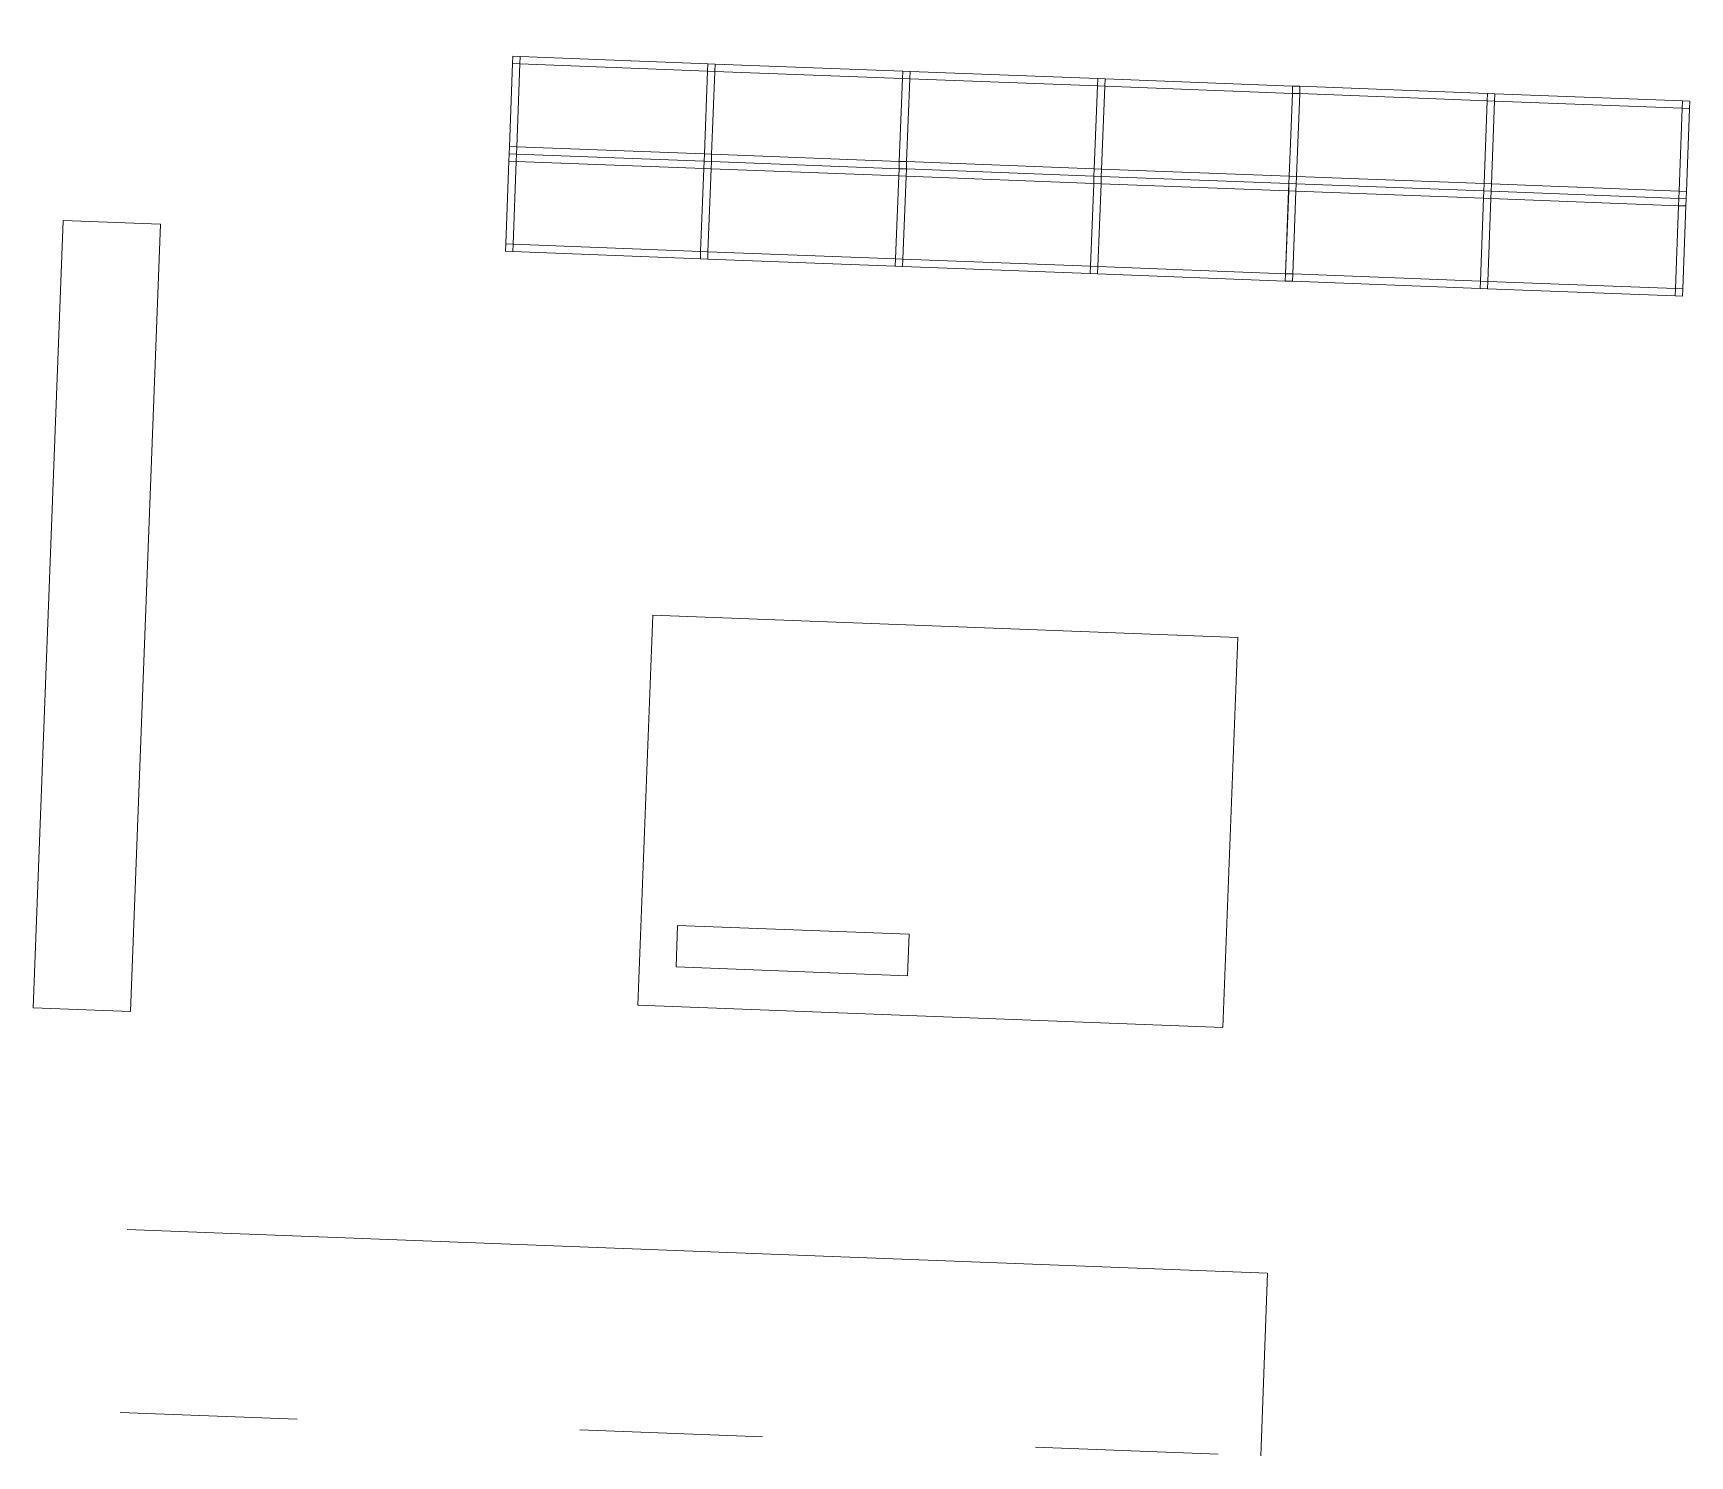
# Model space of a CAD drawing. Header units: millimetres. Extents: x 17567 to 83301, y -4294 to 56331.
# Drawn here: x 17567 to 24361, y 19639 to 25472 of the extents above; entities that cross this region are included whole.
import ezdxf

# ---------------------------------------------------------------- set-up
doc = ezdxf.new("R2010")
doc.units = ezdxf.units.MM
doc.header["$MEASUREMENT"] = 0
doc.linetypes.add('Hidden', pattern=[7.14375, 4.7625, -2.38125])
for name, color, linetype, lineweight in [('E-ELEC-EQPM', 71, 'Continuous', 13), ('E-ELEC-EQPM-HDLN', 91, 'Hidden', 13), ('I-FURN', 40, 'Continuous', 13), ('Q-CASE', 33, 'Continuous', 13)]:
    doc.layers.add(name, color=color, linetype=linetype, lineweight=lineweight)

# ---------------------------------------------------------------- blocks, each defined once
blk = doc.blocks.new('Existing Joinery_Materials Library 04 - Existing Joinery_Materials Library 04-2281765-GA PLAN - LEVEL 11')
at = {"layer": 'I-FURN'}
for p, q in [((200, 1600), (-200, 1600)), ((-200, 1600), (-200, -1630)), ((200, -1630), (200, 1600)), ((-200, -1630), (200, -1630))]:
    blk.add_line(p, q, dxfattribs=at)
blk = doc.blocks.new('Existing Materials Library Perimeter Drawers - EX-024_1-4182412-GA PLAN - LEVEL 11')
at = {"layer": 'Q-CASE'}
for p, q in [((-1327.4, 393.8), (-1327.4, -356.2)), ((-403.5, 393.8), (-1153.5, 393.8)), ((1466.5, 393.8), (716.5, 393.8)), ((3352.6, 393.8), (2626.5, 393.8)), ((-1327.4, -356.2), (3352.6, -356.2))]:
    blk.add_line(p, q, dxfattribs=at)
blk = doc.blocks.new('BVN_Equipment_Paper Roll_EX-009 - EX-009_1-3144049-GA PLAN - LEVEL 11')
at = {"layer": 'E-ELEC-EQPM'}
for p, q in [((475, 85), (-475, 85)), ((-475, 85), (-475, -85)), ((475, -85), (475, 85)), ((-475, -85), (475, -85))]:
    blk.add_line(p, q, dxfattribs=at)
blk = doc.blocks.new('BVN_Materials Library Island Bench_EX-029 - EX-029_1-4206142-GA PLAN - LEVEL 11')
at = {"layer": 'Q-CASE'}
for p, q in [((1200, 800), (-1200, 800)), ((-1200, 800), (-1200, -800)), ((1200, -800), (1200, 800)), ((-1200, -800), (1200, -800))]:
    blk.add_line(p, q, dxfattribs=at)
blk = doc.blocks.new('Existing Joinery_Materials Library 04 - Existing Joinery_Materials Library 04-V82-GA PLAN - LEVEL 11')
at = {"layer": 'I-FURN'}
for p, q in [((200, 1600), (-200, 1600)), ((-200, 1600), (-200, -1630)), ((200, -1630), (200, 1600)), ((-200, -1630), (200, -1630))]:
    blk.add_line(p, q, dxfattribs=at)
blk = doc.blocks.new('Existing Materials Library Perimeter Drawers - EX-024_1-V84-GA PLAN - LEVEL 11')
at = {"layer": 'Q-CASE'}
for p, q in [((-1327.4, 393.8), (-1327.4, -356.2)), ((-403.5, 393.8), (-1153.5, 393.8)), ((1466.5, 393.8), (716.5, 393.8)), ((3352.6, 393.8), (2626.5, 393.8)), ((-1327.4, -356.2), (3352.6, -356.2))]:
    blk.add_line(p, q, dxfattribs=at)
blk = doc.blocks.new('Existing Furniture_Metal Open Shelves_ES1 - ES1-9368216-GA PLAN - LEVEL 11')
at = {"layer": 'I-FURN'}
for p, q in [((15, 200), (-15, 200)), ((-15, 200), (-15, 170)), ((15, 170), (-15, 170)), ((-15, 170), (-15, -170)), ((-15, 170), (15, 170)), ((15, 200), (15, 170)), ((785, 200), (15, 200)), ((15, 170), (15, 200)), ((15, 170), (785, 170)), ((15, -170), (15, 170)), ((15, 170), (15, -170)), ((785, 170), (15, 170)), ((785, 170), (785, 200)), ((785, 200), (785, 170)), ((815, 200), (785, 200)), ((815, 170), (785, 170)), ((785, 170), (785, -170)), ((785, -170), (785, 170)), ((785, 170), (815, 170)), ((815, 170), (815, 200)), ((815, -170), (815, 170)), ((-15, -170), (15, -170)), ((15, -170), (-15, -170)), ((-15, -170), (-15, -200)), ((-15, -200), (15, -200)), ((785, -170), (15, -170)), ((15, -170), (15, -200)), ((15, -170), (785, -170)), ((15, -200), (15, -170)), ((15, -200), (785, -200)), ((785, -200), (785, -170)), ((785, -170), (815, -170)), ((785, -170), (785, -200)), ((815, -170), (785, -170)), ((785, -200), (815, -200)), ((815, -200), (815, -170))]:
    blk.add_line(p, q, dxfattribs=at)
blk = doc.blocks.new('Existing Furniture_Metal Open Shelves_ES1 - ES1-9911326-GA PLAN - LEVEL 11')
at = {"layer": 'I-FURN'}
for p, q in [((15, 200), (-15, 200)), ((-15, 200), (-15, 170)), ((15, 170), (-15, 170)), ((-15, 170), (-15, -170)), ((-15, 170), (15, 170)), ((785, 200), (15, 200)), ((15, 200), (15, 170)), ((15, 170), (15, 200)), ((15, 170), (785, 170)), ((15, -170), (15, 170)), ((785, 170), (15, 170)), ((15, 170), (15, -170)), ((785, 170), (785, 200)), ((815, 200), (785, 200)), ((785, 200), (785, 170)), ((815, 170), (785, 170)), ((785, 170), (785, -170)), ((785, -170), (785, 170)), ((785, 170), (815, 170)), ((815, 170), (815, 200)), ((815, -170), (815, 170)), ((-15, -170), (15, -170)), ((15, -170), (-15, -170)), ((-15, -170), (-15, -200)), ((-15, -200), (15, -200)), ((785, -170), (15, -170)), ((15, -170), (15, -200)), ((15, -170), (785, -170)), ((15, -200), (15, -170)), ((15, -200), (785, -200)), ((785, -200), (785, -170)), ((785, -170), (815, -170)), ((815, -170), (785, -170)), ((785, -170), (785, -200)), ((785, -200), (815, -200)), ((815, -200), (815, -170))]:
    blk.add_line(p, q, dxfattribs=at)
blk = doc.blocks.new('POWER_DATA_DROPPER - POWER_DATA_DROPPER-V162-GA PLAN - LEVEL 11')
at = {"layer": 'E-ELEC-EQPM-HDLN'}
for q in [(0, 200), (-200, 0), (0, -200), (200, 0)]:
    blk.add_line((0, 0), q, dxfattribs=at)
blk.add_circle((0, 0), 1800, dxfattribs=at)
for start, end in [(13.01263, 102.98407), (221.93232, 254.05435)]:
    blk.add_arc((0, 0), 1800, start, end, dxfattribs=at)

msp = doc.modelspace()

# ---------------------------------------------------------------- block references
at = {"layer": 'E-ELEC-EQPM'}
for name, p, rotation in [('POWER_DATA_DROPPER - POWER_DATA_DROPPER-V162-GA PLAN - LEVEL 11', (21418.4, 27709.2), 29.81652505426066), ('BVN_Equipment_Paper Roll_EX-009 - EX-009_1-3144049-GA PLAN - LEVEL 11', (20681.4, 21710.6), 177.8165250542611)]:
    msp.add_blockref(name, p, dxfattribs=dict(at, rotation=rotation))
at = {"layer": 'I-FURN', "rotation": 357.816525054261}
for name, p in [('Existing Furniture_Metal Open Shelves_ES1 - ES1-9368216-GA PLAN - LEVEL 11', (19541.6, 25176.5)), ('Existing Furniture_Metal Open Shelves_ES1 - ES1-9368216-GA PLAN - LEVEL 11', (20341, 25146)), ('Existing Furniture_Metal Open Shelves_ES1 - ES1-9368216-GA PLAN - LEVEL 11', (21140.5, 25115.5)), ('Existing Furniture_Metal Open Shelves_ES1 - ES1-9368216-GA PLAN - LEVEL 11', (21939.9, 25085.1)), ('Existing Furniture_Metal Open Shelves_ES1 - ES1-9368216-GA PLAN - LEVEL 11', (22739.3, 25054.6)), ('Existing Furniture_Metal Open Shelves_ES1 - ES1-9368216-GA PLAN - LEVEL 11', (23538.7, 25024.1)), ('Existing Furniture_Metal Open Shelves_ES1 - ES1-9911326-GA PLAN - LEVEL 11', (19526.4, 24776.8)), ('Existing Furniture_Metal Open Shelves_ES1 - ES1-9911326-GA PLAN - LEVEL 11', (20325.8, 24746.3)), ('Existing Furniture_Metal Open Shelves_ES1 - ES1-9911326-GA PLAN - LEVEL 11', (21125.2, 24715.8)), ('Existing Furniture_Metal Open Shelves_ES1 - ES1-9911326-GA PLAN - LEVEL 11', (21924.6, 24685.3)), ('Existing Furniture_Metal Open Shelves_ES1 - ES1-9911326-GA PLAN - LEVEL 11', (22724.1, 24654.9)), ('Existing Furniture_Metal Open Shelves_ES1 - ES1-9911326-GA PLAN - LEVEL 11', (23523.5, 24624.4)), ('Existing Joinery_Materials Library 04 - Existing Joinery_Materials Library 04-2281765-GA PLAN - LEVEL 11', (17829.1, 23097.4)), ('Existing Joinery_Materials Library 04 - Existing Joinery_Materials Library 04-V82-GA PLAN - LEVEL 11', (17829.1, 23097.4))]:
    msp.add_blockref(name, p, dxfattribs=at)
at = {"layer": 'Q-CASE', "rotation": 177.8165250542611}
for name, p in [('BVN_Materials Library Island Bench_EX-029 - EX-029_1-4206142-GA PLAN - LEVEL 11', (21277, 22240.5)), ('Existing Materials Library Perimeter Drawers - EX-024_1-4182412-GA PLAN - LEVEL 11', (21289.4, 20082.9)), ('Existing Materials Library Perimeter Drawers - EX-024_1-V84-GA PLAN - LEVEL 11', (21289.4, 20082.9))]:
    msp.add_blockref(name, p, dxfattribs=at)

doc.saveas('drawing.dxf')
